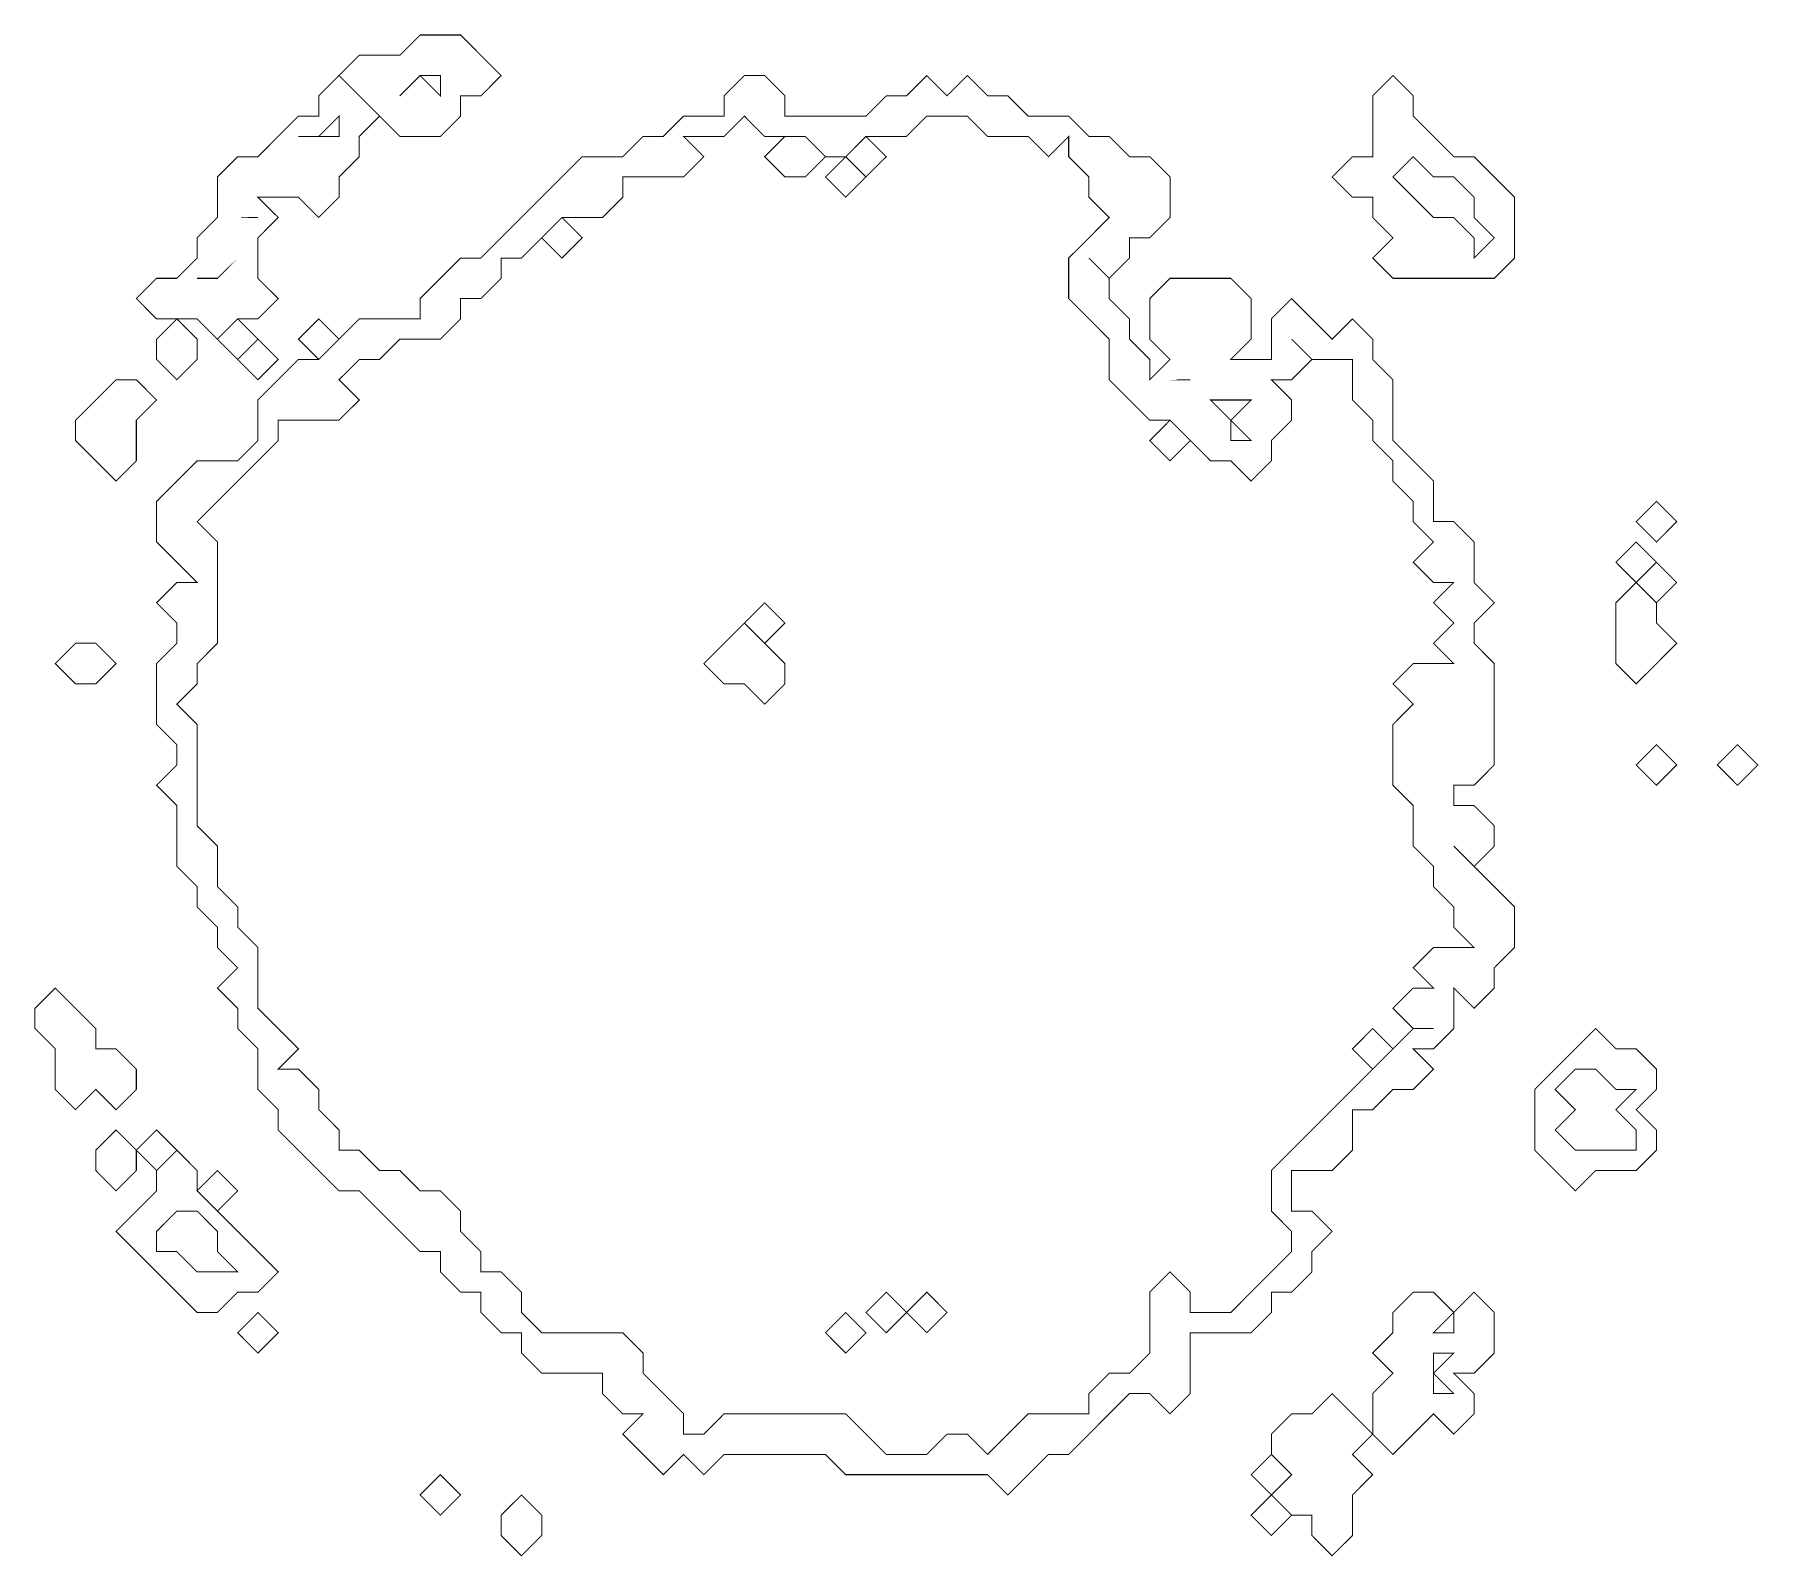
# Model space of a CAD drawing. Header units: metres. Extents: x 0 to 5082, y -5082 to 0.
# Drawn here: x 2138 to 2984, y -2924 to -2178 of the extents above; entities that cross this region are included whole.
import ezdxf

# ---------------------------------------------------------------- set-up
doc = ezdxf.new("R2010")
doc.units = ezdxf.units.M
doc.layers.add('conductor', color=1, linetype='Continuous')
doc.layers.add('substrate', color=5, linetype='Continuous')

msp = doc.modelspace()

# ---------------------------------------------------------------- linework, layer by layer
at = {"layer": 'conductor', "const_width": 0.5}
for points in [[(2327.2, -2197.91), (2317.26, -2207.86), (2327.2, -2197.91), (2337.15, -2207.86), (2337.15, -2197.91)], [(2486.33, -2217.8), (2476.38, -2227.75), (2466.44, -2227.75), (2456.49, -2227.75), (2466.44, -2237.7), (2456.49, -2247.64), (2446.55, -2247.64), (2436.6, -2247.64), (2426.66, -2247.64), (2426.66, -2257.59), (2416.71, -2267.53), (2406.77, -2267.53), (2396.82, -2267.53), (2386.88, -2277.48), (2376.93, -2287.42), (2366.98, -2287.42), (2366.98, -2297.37), (2357.04, -2307.31), (2347.09, -2307.31), (2347.09, -2317.26), (2337.15, -2327.2), (2327.2, -2327.2), (2317.26, -2327.2), (2307.31, -2337.15), (2297.37, -2337.15), (2287.42, -2347.09), (2297.37, -2357.04), (2287.42, -2366.98), (2277.48, -2366.98), (2267.53, -2366.98), (2257.59, -2366.98), (2257.59, -2376.93), (2247.64, -2386.88), (2237.7, -2396.82), (2227.75, -2406.77), (2217.8, -2416.71), (2227.75, -2426.66), (2227.75, -2436.6), (2227.75, -2446.55), (2227.75, -2456.49), (2227.75, -2466.44), (2227.75, -2476.38), (2217.8, -2486.33), (2217.8, -2496.27), (2207.86, -2506.22), (2217.8, -2516.16), (2217.8, -2526.11), (2217.8, -2536.05), (2217.8, -2546), (2217.8, -2555.95), (2217.8, -2565.89), (2227.75, -2575.84), (2227.75, -2585.78), (2227.75, -2595.73), (2237.7, -2605.67), (2237.7, -2615.62), (2247.64, -2625.56), (2247.64, -2635.51), (2247.64, -2645.45), (2247.64, -2655.4), (2257.59, -2665.34), (2267.53, -2675.29), (2257.59, -2685.23), (2267.53, -2685.23), (2277.48, -2695.18), (2277.48, -2705.12), (2287.42, -2715.07), (2287.42, -2725.02), (2297.37, -2725.02), (2307.31, -2734.96), (2317.26, -2734.96), (2327.2, -2744.91), (2337.15, -2744.91), (2347.09, -2754.85), (2347.09, -2764.8), (2357.04, -2774.74), (2357.04, -2784.69), (2366.98, -2784.69), (2376.93, -2794.63), (2376.93, -2804.58), (2386.88, -2814.52), (2396.82, -2814.52), (2406.77, -2814.52), (2416.71, -2814.52), (2426.66, -2814.52), (2436.6, -2824.47), (2436.6, -2834.41), (2446.55, -2844.36), (2456.49, -2854.3), (2456.49, -2864.25), (2466.44, -2864.25), (2476.38, -2854.3), (2486.33, -2854.3), (2496.27, -2854.3), (2506.22, -2854.3), (2516.16, -2854.3), (2526.11, -2854.3), (2536.05, -2854.3), (2546, -2864.25), (2555.95, -2874.2), (2565.89, -2874.2), (2575.84, -2874.2), (2585.78, -2864.25), (2595.73, -2864.25), (2605.67, -2874.2), (2615.62, -2864.25), (2625.56, -2854.3), (2635.51, -2854.3), (2645.45, -2854.3), (2655.4, -2854.3), (2655.4, -2844.36), (2665.34, -2834.41), (2675.29, -2834.41), (2685.23, -2824.47), (2685.23, -2814.52), (2685.23, -2804.58), (2685.23, -2794.63), (2695.18, -2784.69), (2705.12, -2794.63), (2705.12, -2804.58), (2715.07, -2804.58), (2725.02, -2804.58), (2734.96, -2794.63), (2744.91, -2784.69), (2754.85, -2774.74), (2754.85, -2764.8), (2744.91, -2754.85), (2744.91, -2744.91), (2744.91, -2734.96), (2754.85, -2725.02), (2764.8, -2715.07), (2774.74, -2705.12), (2784.69, -2695.18), (2794.63, -2685.23), (2804.58, -2675.29), (2814.52, -2665.34), (2824.47, -2665.34), (2814.52, -2665.34), (2804.58, -2655.4), (2814.52, -2645.45), (2824.47, -2645.45), (2814.52, -2635.51), (2824.47, -2625.56), (2834.41, -2625.56), (2844.36, -2625.56), (2834.41, -2615.62), (2834.41, -2605.67), (2824.47, -2595.73), (2824.47, -2585.78), (2814.52, -2575.84), (2814.52, -2565.89), (2814.52, -2555.95), (2804.58, -2546), (2804.58, -2536.05), (2804.58, -2526.11), (2804.58, -2516.16), (2814.52, -2506.22), (2804.58, -2496.27), (2814.52, -2486.33), (2824.47, -2486.33), (2834.41, -2486.33), (2824.47, -2476.38), (2834.41, -2466.44), (2824.47, -2456.49), (2834.41, -2446.55), (2824.47, -2446.55), (2814.52, -2436.6), (2824.47, -2426.66), (2814.52, -2416.71), (2814.52, -2406.77), (2804.58, -2396.82), (2804.58, -2386.88), (2794.63, -2376.93), (2794.63, -2366.98), (2784.69, -2357.04), (2784.69, -2347.09), (2784.69, -2337.15), (2774.74, -2337.15), (2764.8, -2337.15), (2754.85, -2327.2), (2764.8, -2337.15), (2754.85, -2347.09), (2744.91, -2347.09), (2754.85, -2357.04), (2754.85, -2366.98), (2744.91, -2376.93), (2744.91, -2386.88), (2734.96, -2396.82), (2725.02, -2386.88), (2715.07, -2386.88), (2705.12, -2376.93), (2695.18, -2366.98), (2685.23, -2366.98), (2675.29, -2357.04), (2665.34, -2347.09), (2665.34, -2337.15), (2665.34, -2327.2), (2655.4, -2317.26), (2645.45, -2307.31), (2645.45, -2297.37), (2645.45, -2287.42), (2655.4, -2277.48), (2665.34, -2267.53), (2655.4, -2257.59), (2655.4, -2247.64), (2645.45, -2237.7), (2645.45, -2227.75), (2635.51, -2237.7), (2625.56, -2227.75), (2615.62, -2227.75), (2605.67, -2227.75), (2595.73, -2217.8), (2585.78, -2217.8), (2575.84, -2217.8), (2565.89, -2227.75), (2555.95, -2227.75), (2546, -2227.75), (2536.05, -2237.7), (2526.11, -2237.7), (2516.16, -2227.75), (2506.22, -2227.75), (2496.27, -2227.75)], [(2287.42, -2217.8), (2277.48, -2227.75), (2267.53, -2227.75), (2277.48, -2227.75), (2287.42, -2227.75)], [(2496.27, -2237.7), (2506.22, -2227.75), (2516.16, -2227.75), (2526.11, -2237.7), (2516.16, -2247.64), (2506.22, -2247.64)], [(2536.05, -2237.7), (2546, -2227.75), (2555.95, -2237.7), (2546, -2247.64)], [(2526.11, -2247.64), (2536.05, -2237.7), (2546, -2247.64), (2536.05, -2257.59)], [(2814.52, -2237.7), (2804.58, -2247.64), (2814.52, -2257.59), (2824.47, -2267.53), (2834.41, -2267.53), (2844.36, -2277.48), (2844.36, -2287.42), (2854.3, -2277.48), (2844.36, -2267.53), (2844.36, -2257.59), (2834.41, -2247.64), (2824.47, -2247.64)], [(2277.48, -2247.64)], [(2237.7, -2267.53), (2247.64, -2267.53)], [(2386.88, -2277.48), (2396.82, -2267.53), (2406.77, -2277.48), (2396.82, -2287.42)], [(2237.7, -2287.42), (2227.75, -2297.37), (2217.8, -2297.37), (2227.75, -2297.37)], [(2824.47, -2287.42)], [(2715.07, -2327.2)], [(2695.18, -2347.09), (2705.12, -2347.09)], [(2725.02, -2347.09)], [(2685.23, -2376.93), (2695.18, -2366.98), (2705.12, -2376.93), (2695.18, -2386.88)], [(2486.33, -2466.44), (2496.27, -2456.49), (2506.22, -2466.44), (2496.27, -2476.38)], [(2476.38, -2476.38), (2486.33, -2466.44), (2496.27, -2476.38), (2506.22, -2486.33), (2506.22, -2496.27), (2496.27, -2506.22), (2486.33, -2496.27), (2476.38, -2496.27), (2466.44, -2486.33)], [(2923.92, -2476.38)], [(2784.69, -2675.29), (2794.63, -2665.34), (2804.58, -2675.29), (2794.63, -2685.23)], [(2158.13, -2685.23)], [(2894.09, -2685.23), (2884.14, -2695.18), (2894.09, -2705.12), (2884.14, -2715.07), (2894.09, -2725.02), (2904.03, -2725.02), (2913.98, -2725.02), (2923.92, -2725.02), (2923.92, -2715.07), (2913.98, -2705.12), (2923.92, -2695.18), (2913.98, -2695.18), (2904.03, -2685.23)], [(2207.86, -2754.85), (2197.91, -2764.8), (2197.91, -2774.74), (2207.86, -2774.74), (2217.8, -2784.69), (2227.75, -2784.69), (2237.7, -2784.69), (2227.75, -2774.74), (2227.75, -2764.8), (2217.8, -2754.85)], [(2546, -2804.58), (2555.95, -2794.63), (2565.89, -2804.58), (2555.95, -2814.52)], [(2565.89, -2804.58), (2575.84, -2794.63), (2585.78, -2804.58), (2575.84, -2814.52)], [(2526.11, -2814.52), (2536.05, -2804.58), (2546, -2814.52), (2536.05, -2824.47)], [(2824.47, -2804.58)], [(2844.36, -2804.58)], [(2824.47, -2824.47), (2824.47, -2834.41), (2824.47, -2844.36), (2834.41, -2844.36), (2824.47, -2834.41), (2834.41, -2824.47)], [(2804.58, -2844.36)], [(2764.8, -2864.25)], [(2784.69, -2864.25)], [(2784.69, -2884.14)], [(2744.91, -2904.03)]]:
    msp.add_lwpolyline(points, close=True, dxfattribs=at)
at = {"layer": 'substrate', "const_width": 0.5}
for points in [[(2317.26, -2187.97), (2327.2, -2178.02), (2337.15, -2178.02), (2347.09, -2178.02), (2357.04, -2187.97), (2366.98, -2197.91), (2357.04, -2207.86), (2347.09, -2207.86), (2347.09, -2217.8), (2337.15, -2227.75), (2327.2, -2227.75), (2317.26, -2227.75), (2307.31, -2217.8), (2297.37, -2207.86), (2287.42, -2197.91), (2297.37, -2187.97), (2307.31, -2187.97)], [(2277.48, -2207.86), (2287.42, -2197.91), (2297.37, -2207.86), (2307.31, -2217.8), (2297.37, -2227.75), (2297.37, -2237.7), (2287.42, -2247.64), (2287.42, -2257.59), (2277.48, -2267.53), (2267.53, -2257.59), (2257.59, -2257.59), (2247.64, -2257.59), (2257.59, -2267.53), (2247.64, -2277.48), (2247.64, -2287.42), (2247.64, -2297.37), (2257.59, -2307.31), (2247.64, -2317.26), (2237.7, -2317.26), (2227.75, -2327.2), (2217.8, -2317.26), (2207.86, -2317.26), (2197.91, -2317.26), (2187.97, -2307.31), (2197.91, -2297.37), (2207.86, -2297.37), (2217.8, -2287.42), (2217.8, -2277.48), (2227.75, -2267.53), (2227.75, -2257.59), (2227.75, -2247.64), (2237.7, -2237.7), (2247.64, -2237.7), (2257.59, -2227.75), (2267.53, -2217.8), (2277.48, -2217.8)], [(2476.38, -2207.86), (2486.33, -2197.91), (2496.27, -2197.91), (2506.22, -2207.86), (2506.22, -2217.8), (2516.16, -2217.8), (2526.11, -2217.8), (2536.05, -2217.8), (2546, -2217.8), (2555.95, -2207.86), (2565.89, -2207.86), (2575.84, -2197.91), (2585.78, -2207.86), (2595.73, -2197.91), (2605.67, -2207.86), (2615.62, -2207.86), (2625.56, -2217.8), (2635.51, -2217.8), (2645.45, -2217.8), (2655.4, -2227.75), (2665.34, -2227.75), (2675.29, -2237.7), (2685.23, -2237.7), (2695.18, -2247.64), (2695.18, -2257.59), (2695.18, -2267.53), (2685.23, -2277.48), (2675.29, -2277.48), (2675.29, -2287.42), (2665.34, -2297.37), (2655.4, -2287.42), (2665.34, -2297.37), (2665.34, -2307.31), (2675.29, -2317.26), (2675.29, -2327.2), (2685.23, -2337.15), (2685.23, -2347.09), (2695.18, -2337.15), (2685.23, -2327.2), (2685.23, -2317.26), (2685.23, -2307.31), (2695.18, -2297.37), (2705.12, -2297.37), (2715.07, -2297.37), (2725.02, -2297.37), (2734.96, -2307.31), (2734.96, -2317.26), (2734.96, -2327.2), (2725.02, -2337.15), (2734.96, -2337.15), (2744.91, -2337.15), (2744.91, -2327.2), (2744.91, -2317.26), (2754.85, -2307.31), (2764.8, -2317.26), (2774.74, -2327.2), (2784.69, -2317.26), (2794.63, -2327.2), (2794.63, -2337.15), (2804.58, -2347.09), (2804.58, -2357.04), (2804.58, -2366.98), (2804.58, -2376.93), (2814.52, -2386.88), (2824.47, -2396.82), (2824.47, -2406.77), (2824.47, -2416.71), (2834.41, -2416.71), (2844.36, -2426.66), (2844.36, -2436.6), (2844.36, -2446.55), (2854.3, -2456.49), (2844.36, -2466.44), (2844.36, -2476.38), (2854.3, -2486.33), (2854.3, -2496.27), (2854.3, -2506.22), (2854.3, -2516.16), (2854.3, -2526.11), (2854.3, -2536.05), (2844.36, -2546), (2834.41, -2546), (2834.41, -2555.95), (2844.36, -2555.95), (2854.3, -2565.89), (2854.3, -2575.84), (2844.36, -2585.78), (2834.41, -2575.84), (2844.36, -2585.78), (2854.3, -2595.73), (2864.25, -2605.67), (2864.25, -2615.62), (2864.25, -2625.56), (2854.3, -2635.51), (2854.3, -2645.45), (2844.36, -2655.4), (2834.41, -2645.45), (2834.41, -2655.4), (2834.41, -2665.34), (2824.47, -2675.29), (2814.52, -2675.29), (2824.47, -2685.23), (2814.52, -2695.18), (2804.58, -2695.18), (2794.63, -2705.12), (2784.69, -2705.12), (2784.69, -2715.07), (2784.69, -2725.02), (2774.74, -2734.96), (2764.8, -2734.96), (2754.85, -2734.96), (2754.85, -2744.91), (2754.85, -2754.85), (2764.8, -2754.85), (2774.74, -2764.8), (2764.8, -2774.74), (2764.8, -2784.69), (2754.85, -2794.63), (2744.91, -2794.63), (2744.91, -2804.58), (2734.96, -2814.52), (2725.02, -2814.52), (2715.07, -2814.52), (2705.12, -2814.52), (2705.12, -2824.47), (2705.12, -2834.41), (2705.12, -2844.36), (2695.18, -2854.3), (2685.23, -2844.36), (2675.29, -2844.36), (2665.34, -2854.3), (2655.4, -2864.25), (2645.45, -2874.2), (2635.51, -2874.2), (2625.56, -2884.14), (2615.62, -2894.09), (2605.67, -2884.14), (2595.73, -2884.14), (2585.78, -2884.14), (2575.84, -2884.14), (2565.89, -2884.14), (2555.95, -2884.14), (2546, -2884.14), (2536.05, -2884.14), (2526.11, -2874.2), (2516.16, -2874.2), (2506.22, -2874.2), (2496.27, -2874.2), (2486.33, -2874.2), (2476.38, -2874.2), (2466.44, -2884.14), (2456.49, -2874.2), (2446.55, -2884.14), (2436.6, -2874.2), (2426.66, -2864.25), (2436.6, -2854.3), (2426.66, -2854.3), (2416.71, -2844.36), (2416.71, -2834.41), (2406.77, -2834.41), (2396.82, -2834.41), (2386.88, -2834.41), (2376.93, -2824.47), (2376.93, -2814.52), (2366.98, -2814.52), (2357.04, -2804.58), (2357.04, -2794.63), (2347.09, -2794.63), (2337.15, -2784.69), (2337.15, -2774.74), (2327.2, -2774.74), (2317.26, -2764.8), (2307.31, -2754.85), (2297.37, -2744.91), (2287.42, -2744.91), (2277.48, -2734.96), (2267.53, -2725.02), (2257.59, -2715.07), (2257.59, -2705.12), (2247.64, -2695.18), (2247.64, -2685.23), (2247.64, -2675.29), (2237.7, -2665.34), (2237.7, -2655.4), (2227.75, -2645.45), (2237.7, -2635.51), (2227.75, -2625.56), (2227.75, -2615.62), (2217.8, -2605.67), (2217.8, -2595.73), (2207.86, -2585.78), (2207.86, -2575.84), (2207.86, -2565.89), (2207.86, -2555.95), (2197.91, -2546), (2207.86, -2536.05), (2207.86, -2526.11), (2197.91, -2516.16), (2197.91, -2506.22), (2197.91, -2496.27), (2197.91, -2486.33), (2207.86, -2476.38), (2207.86, -2466.44), (2197.91, -2456.49), (2207.86, -2446.55), (2217.8, -2446.55), (2207.86, -2436.6), (2197.91, -2426.66), (2197.91, -2416.71), (2197.91, -2406.77), (2207.86, -2396.82), (2217.8, -2386.88), (2227.75, -2386.88), (2237.7, -2386.88), (2247.64, -2376.93), (2247.64, -2366.98), (2247.64, -2357.04), (2257.59, -2347.09), (2267.53, -2337.15), (2277.48, -2337.15), (2287.42, -2327.2), (2297.37, -2317.26), (2307.31, -2317.26), (2317.26, -2317.26), (2327.2, -2317.26), (2327.2, -2307.31), (2337.15, -2297.37), (2347.09, -2287.42), (2357.04, -2287.42), (2366.98, -2277.48), (2376.93, -2267.53), (2386.88, -2257.59), (2396.82, -2247.64), (2406.77, -2237.7), (2416.71, -2237.7), (2426.66, -2237.7), (2436.6, -2227.75), (2446.55, -2227.75), (2456.49, -2217.8), (2466.44, -2217.8), (2476.38, -2217.8)], [(2794.63, -2207.86), (2804.58, -2197.91), (2814.52, -2207.86), (2814.52, -2217.8), (2824.47, -2227.75), (2834.41, -2237.7), (2844.36, -2237.7), (2854.3, -2247.64), (2864.25, -2257.59), (2864.25, -2267.53), (2864.25, -2277.48), (2864.25, -2287.42), (2854.3, -2297.37), (2844.36, -2297.37), (2834.41, -2297.37), (2824.47, -2297.37), (2814.52, -2297.37), (2804.58, -2297.37), (2794.63, -2287.42), (2804.58, -2277.48), (2794.63, -2267.53), (2794.63, -2257.59), (2784.69, -2257.59), (2774.74, -2247.64), (2784.69, -2237.7), (2794.63, -2237.7), (2794.63, -2227.75), (2794.63, -2217.8)], [(2197.91, -2327.2), (2207.86, -2317.26), (2217.8, -2327.2), (2217.8, -2337.15), (2207.86, -2347.09), (2197.91, -2337.15)], [(2227.75, -2327.2), (2237.7, -2317.26), (2247.64, -2327.2), (2237.7, -2337.15)], [(2267.53, -2327.2), (2277.48, -2317.26), (2287.42, -2327.2), (2277.48, -2337.15)], [(2237.7, -2337.15), (2247.64, -2327.2), (2257.59, -2337.15), (2247.64, -2347.09)], [(2168.08, -2357.04), (2178.02, -2347.09), (2187.97, -2347.09), (2197.91, -2357.04), (2187.97, -2366.98), (2187.97, -2376.93), (2187.97, -2386.88), (2178.02, -2396.82), (2168.08, -2386.88), (2158.13, -2376.93), (2158.13, -2366.98)], [(2715.07, -2357.04), (2725.02, -2366.98), (2725.02, -2376.93), (2734.96, -2376.93), (2725.02, -2366.98), (2734.96, -2357.04), (2725.02, -2357.04)], [(2923.92, -2416.71), (2933.87, -2406.77), (2943.81, -2416.71), (2933.87, -2426.66)], [(2913.98, -2436.6), (2923.92, -2426.66), (2933.87, -2436.6), (2923.92, -2446.55)], [(2923.92, -2446.55), (2933.87, -2436.6), (2943.81, -2446.55), (2933.87, -2456.49)], [(2913.98, -2456.49), (2923.92, -2446.55), (2933.87, -2456.49), (2933.87, -2466.44), (2943.81, -2476.38), (2933.87, -2486.33), (2923.92, -2496.27), (2913.98, -2486.33), (2913.98, -2476.38), (2913.98, -2466.44)], [(2148.19, -2486.33), (2158.13, -2476.38), (2168.08, -2476.38), (2178.02, -2486.33), (2168.08, -2496.27), (2158.13, -2496.27)], [(2814.52, -2516.16)], [(2834.41, -2516.16)], [(2923.92, -2536.05), (2933.87, -2526.11), (2943.81, -2536.05), (2933.87, -2546)], [(2963.7, -2536.05), (2973.65, -2526.11), (2983.59, -2536.05), (2973.65, -2546)], [(2138.24, -2655.4), (2148.19, -2645.45), (2158.13, -2655.4), (2168.08, -2665.34), (2168.08, -2675.29), (2178.02, -2675.29), (2187.97, -2685.23), (2187.97, -2695.18), (2178.02, -2705.12), (2168.08, -2695.18), (2158.13, -2705.12), (2148.19, -2695.18), (2148.19, -2685.23), (2148.19, -2675.29), (2138.24, -2665.34)], [(2894.09, -2675.29), (2904.03, -2665.34), (2913.98, -2675.29), (2923.92, -2675.29), (2933.87, -2685.23), (2933.87, -2695.18), (2923.92, -2705.12), (2933.87, -2715.07), (2933.87, -2725.02), (2923.92, -2734.96), (2913.98, -2734.96), (2904.03, -2734.96), (2894.09, -2744.91), (2884.14, -2734.96), (2874.2, -2725.02), (2874.2, -2715.07), (2874.2, -2705.12), (2874.2, -2695.18), (2884.14, -2685.23)], [(2168.08, -2725.02), (2178.02, -2715.07), (2187.97, -2725.02), (2187.97, -2734.96), (2178.02, -2744.91), (2168.08, -2734.96)], [(2187.97, -2725.02), (2197.91, -2715.07), (2207.86, -2725.02), (2197.91, -2734.96)], [(2197.91, -2734.96), (2207.86, -2725.02), (2217.8, -2734.96), (2217.8, -2744.91), (2227.75, -2754.85), (2237.7, -2764.8), (2247.64, -2774.74), (2257.59, -2784.69), (2247.64, -2794.63), (2237.7, -2794.63), (2227.75, -2804.58), (2217.8, -2804.58), (2207.86, -2794.63), (2197.91, -2784.69), (2187.97, -2774.74), (2178.02, -2764.8), (2187.97, -2754.85), (2197.91, -2744.91)], [(2217.8, -2744.91), (2227.75, -2734.96), (2237.7, -2744.91), (2227.75, -2754.85)], [(2804.58, -2804.58), (2814.52, -2794.63), (2824.47, -2794.63), (2834.41, -2804.58), (2824.47, -2814.52), (2834.41, -2814.52), (2834.41, -2804.58), (2844.36, -2794.63), (2854.3, -2804.58), (2854.3, -2814.52), (2854.3, -2824.47), (2844.36, -2834.41), (2834.41, -2834.41), (2844.36, -2844.36), (2844.36, -2854.3), (2834.41, -2864.25), (2824.47, -2854.3), (2814.52, -2864.25), (2804.58, -2874.2), (2794.63, -2864.25), (2794.63, -2854.3), (2794.63, -2844.36), (2804.58, -2834.41), (2794.63, -2824.47), (2804.58, -2814.52)], [(2237.7, -2814.52), (2247.64, -2804.58), (2257.59, -2814.52), (2247.64, -2824.47)], [(2764.8, -2854.3), (2774.74, -2844.36), (2784.69, -2854.3), (2794.63, -2864.25), (2784.69, -2874.2), (2794.63, -2884.14), (2784.69, -2894.09), (2784.69, -2904.03), (2784.69, -2913.98), (2774.74, -2923.92), (2764.8, -2913.98), (2764.8, -2904.03), (2754.85, -2904.03), (2744.91, -2894.09), (2754.85, -2884.14), (2744.91, -2874.2), (2744.91, -2864.25), (2754.85, -2854.3)], [(2734.96, -2884.14), (2744.91, -2874.2), (2754.85, -2884.14), (2744.91, -2894.09)], [(2327.2, -2894.09), (2337.15, -2884.14), (2347.09, -2894.09), (2337.15, -2904.03)], [(2366.98, -2904.03), (2376.93, -2894.09), (2386.88, -2904.03), (2386.88, -2913.98), (2376.93, -2923.92), (2366.98, -2913.98)], [(2734.96, -2904.03), (2744.91, -2894.09), (2754.85, -2904.03), (2744.91, -2913.98)]]:
    msp.add_lwpolyline(points, close=True, dxfattribs=at)

doc.saveas('drawing.dxf')
